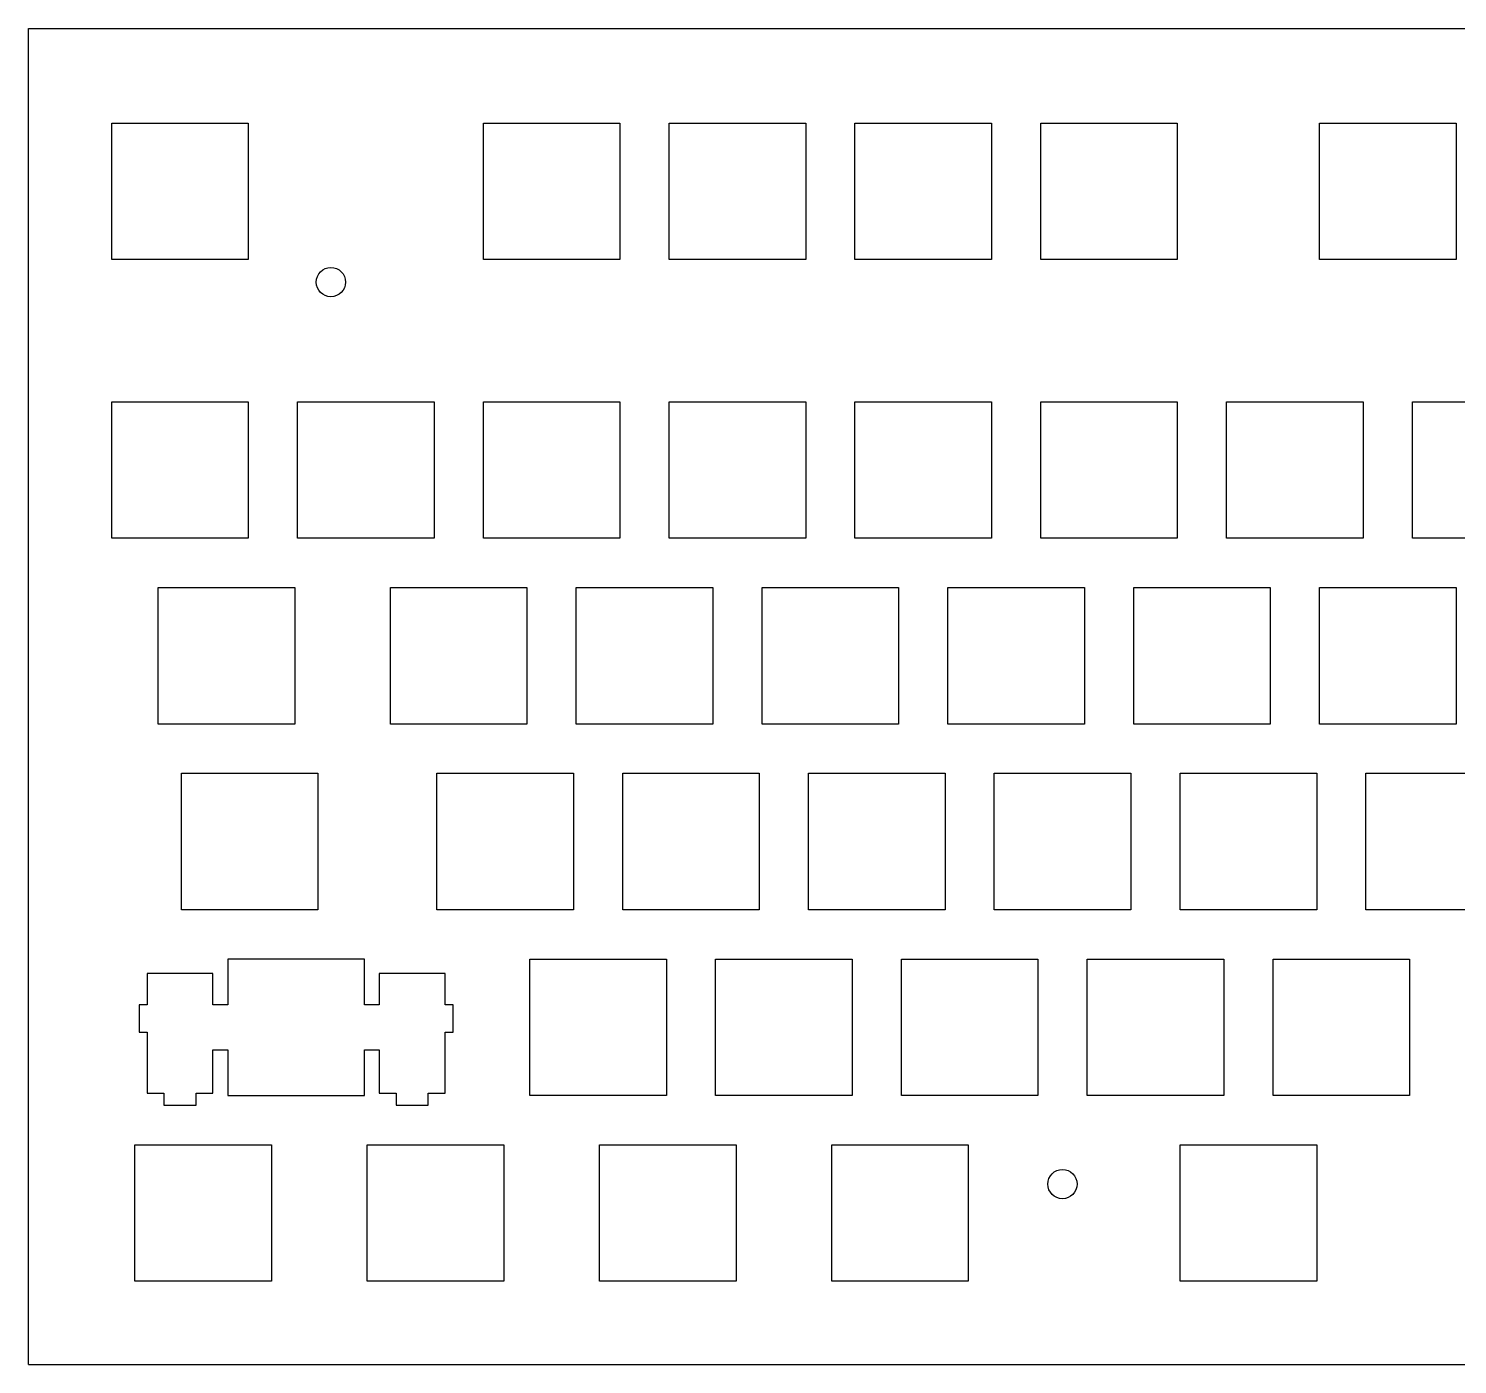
# Model space of a CAD drawing. Extents: x -6 to 436, y -6 to 131.
# Drawn here: x -6 to 140.5, y -6 to 131 of the extents above; entities that cross this region are included whole.
import ezdxf

# ---------------------------------------------------------------- set-up
doc = ezdxf.new("R2010")
doc.units = 0
for name, color, linetype in [('Circle', 7, 'CONTINUOUS'), ('Circle001', 7, 'CONTINUOUS'), ('Line', 7, 'CONTINUOUS'), ('Line001', 7, 'CONTINUOUS'), ('Line002', 7, 'CONTINUOUS'), ('Shape040', 7, 'CONTINUOUS'), ('Shape041', 7, 'CONTINUOUS'), ('Shape042', 7, 'CONTINUOUS'), ('Shape043', 7, 'CONTINUOUS'), ('Shape044', 7, 'CONTINUOUS'), ('Shape045', 7, 'CONTINUOUS'), ('Shape046', 7, 'CONTINUOUS'), ('Shape047', 7, 'CONTINUOUS'), ('Shape048', 7, 'CONTINUOUS'), ('Shape049', 7, 'CONTINUOUS'), ('Shape050', 7, 'CONTINUOUS'), ('Shape051', 7, 'CONTINUOUS'), ('Shape052', 7, 'CONTINUOUS'), ('Shape053', 7, 'CONTINUOUS'), ('Shape054', 7, 'CONTINUOUS'), ('Shape055', 7, 'CONTINUOUS'), ('Shape056', 7, 'CONTINUOUS'), ('Shape057', 7, 'CONTINUOUS'), ('Shape058', 7, 'CONTINUOUS'), ('Shape059', 7, 'CONTINUOUS'), ('Shape136', 7, 'CONTINUOUS'), ('Shape137', 7, 'CONTINUOUS'), ('Shape138', 7, 'CONTINUOUS'), ('Shape139', 7, 'CONTINUOUS'), ('Shape140', 7, 'CONTINUOUS'), ('Shape141', 7, 'CONTINUOUS'), ('Shape142', 7, 'CONTINUOUS'), ('Shape143', 7, 'CONTINUOUS'), ('Shape144', 7, 'CONTINUOUS'), ('Shape145', 7, 'CONTINUOUS'), ('Shape146', 7, 'CONTINUOUS'), ('Shape147', 7, 'CONTINUOUS'), ('Shape148', 7, 'CONTINUOUS'), ('Shape149', 7, 'CONTINUOUS'), ('Shape150', 7, 'CONTINUOUS'), ('Shape151', 7, 'CONTINUOUS'), ('Shape152', 7, 'CONTINUOUS'), ('Shape153', 7, 'CONTINUOUS'), ('Shape154', 7, 'CONTINUOUS'), ('Shape155', 7, 'CONTINUOUS'), ('Shape156', 7, 'CONTINUOUS'), ('Shape157', 7, 'CONTINUOUS'), ('Shape158', 7, 'CONTINUOUS'), ('Shape159', 7, 'CONTINUOUS'), ('Shape160', 7, 'CONTINUOUS'), ('Shape161', 7, 'CONTINUOUS'), ('Shape162', 7, 'CONTINUOUS'), ('Shape163', 7, 'CONTINUOUS'), ('Shape164', 7, 'CONTINUOUS'), ('Shape165', 7, 'CONTINUOUS'), ('Shape166', 7, 'CONTINUOUS'), ('Shape167', 7, 'CONTINUOUS'), ('Shape168', 7, 'CONTINUOUS'), ('Shape169', 7, 'CONTINUOUS'), ('Shape170', 7, 'CONTINUOUS'), ('Shape171', 7, 'CONTINUOUS'), ('Shape172', 7, 'CONTINUOUS'), ('Shape173', 7, 'CONTINUOUS'), ('Shape174', 7, 'CONTINUOUS'), ('Shape175', 7, 'CONTINUOUS'), ('Shape176', 7, 'CONTINUOUS'), ('Shape177', 7, 'CONTINUOUS'), ('Shape178', 7, 'CONTINUOUS'), ('Shape179', 7, 'CONTINUOUS'), ('Shape180', 7, 'CONTINUOUS'), ('Shape181', 7, 'CONTINUOUS'), ('Shape182', 7, 'CONTINUOUS'), ('Shape183', 7, 'CONTINUOUS'), ('Shape184', 7, 'CONTINUOUS'), ('Shape185', 7, 'CONTINUOUS'), ('Shape186', 7, 'CONTINUOUS'), ('Shape187', 7, 'CONTINUOUS'), ('Shape188', 7, 'CONTINUOUS'), ('Shape189', 7, 'CONTINUOUS'), ('Shape190', 7, 'CONTINUOUS'), ('Shape191', 7, 'CONTINUOUS'), ('Shape236', 7, 'CONTINUOUS'), ('Shape237', 7, 'CONTINUOUS'), ('Shape238', 7, 'CONTINUOUS'), ('Shape239', 7, 'CONTINUOUS'), ('Shape240', 7, 'CONTINUOUS'), ('Shape241', 7, 'CONTINUOUS'), ('Shape242', 7, 'CONTINUOUS'), ('Shape243', 7, 'CONTINUOUS'), ('Shape244', 7, 'CONTINUOUS'), ('Shape245', 7, 'CONTINUOUS'), ('Shape246', 7, 'CONTINUOUS'), ('Shape247', 7, 'CONTINUOUS'), ('Shape248', 7, 'CONTINUOUS'), ('Shape249', 7, 'CONTINUOUS'), ('Shape250', 7, 'CONTINUOUS'), ('Shape251', 7, 'CONTINUOUS'), ('Shape252', 7, 'CONTINUOUS'), ('Shape253', 7, 'CONTINUOUS'), ('Shape254', 7, 'CONTINUOUS'), ('Shape255', 7, 'CONTINUOUS'), ('Shape256', 7, 'CONTINUOUS'), ('Shape257', 7, 'CONTINUOUS'), ('Shape258', 7, 'CONTINUOUS'), ('Shape259', 7, 'CONTINUOUS'), ('Shape260', 7, 'CONTINUOUS'), ('Shape262', 7, 'CONTINUOUS'), ('Shape263', 7, 'CONTINUOUS'), ('Shape372', 7, 'CONTINUOUS'), ('Shape373', 7, 'CONTINUOUS'), ('Shape374', 7, 'CONTINUOUS'), ('Shape375', 7, 'CONTINUOUS'), ('Shape376', 7, 'CONTINUOUS'), ('Shape377', 7, 'CONTINUOUS'), ('Shape378', 7, 'CONTINUOUS'), ('Shape379', 7, 'CONTINUOUS'), ('Shape380', 7, 'CONTINUOUS'), ('Shape381', 7, 'CONTINUOUS'), ('Shape382', 7, 'CONTINUOUS'), ('Shape383', 7, 'CONTINUOUS'), ('Shape384', 7, 'CONTINUOUS'), ('Shape385', 7, 'CONTINUOUS'), ('Shape386', 7, 'CONTINUOUS'), ('Shape387', 7, 'CONTINUOUS'), ('Shape388', 7, 'CONTINUOUS'), ('Shape389', 7, 'CONTINUOUS'), ('Shape390', 7, 'CONTINUOUS'), ('Shape391', 7, 'CONTINUOUS'), ('Shape392', 7, 'CONTINUOUS'), ('Shape393', 7, 'CONTINUOUS'), ('Shape394', 7, 'CONTINUOUS'), ('Shape395', 7, 'CONTINUOUS'), ('Shape396', 7, 'CONTINUOUS'), ('Shape397', 7, 'CONTINUOUS'), ('Shape398', 7, 'CONTINUOUS'), ('Shape399', 7, 'CONTINUOUS'), ('Shape448', 7, 'CONTINUOUS'), ('Shape449', 7, 'CONTINUOUS'), ('Shape450', 7, 'CONTINUOUS'), ('Shape451', 7, 'CONTINUOUS'), ('Shape452', 7, 'CONTINUOUS'), ('Shape453', 7, 'CONTINUOUS'), ('Shape454', 7, 'CONTINUOUS'), ('Shape455', 7, 'CONTINUOUS'), ('Shape456', 7, 'CONTINUOUS'), ('Shape457', 7, 'CONTINUOUS'), ('Shape458', 7, 'CONTINUOUS'), ('Shape459', 7, 'CONTINUOUS'), ('Shape460', 7, 'CONTINUOUS'), ('Shape461', 7, 'CONTINUOUS'), ('Shape462', 7, 'CONTINUOUS'), ('Shape463', 7, 'CONTINUOUS'), ('Shape464', 7, 'CONTINUOUS'), ('Shape465', 7, 'CONTINUOUS'), ('Shape466', 7, 'CONTINUOUS'), ('Shape467', 7, 'CONTINUOUS'), ('Shape468', 7, 'CONTINUOUS'), ('Shape469', 7, 'CONTINUOUS'), ('Shape470', 7, 'CONTINUOUS'), ('Shape471', 7, 'CONTINUOUS'), ('Shape472', 7, 'CONTINUOUS'), ('Shape473', 7, 'CONTINUOUS'), ('Shape474', 7, 'CONTINUOUS'), ('Shape475', 7, 'CONTINUOUS'), ('Shape476', 7, 'CONTINUOUS'), ('Shape478', 7, 'CONTINUOUS'), ('Shape479', 7, 'CONTINUOUS'), ('Shape536', 7, 'CONTINUOUS'), ('Shape537', 7, 'CONTINUOUS'), ('Shape538', 7, 'CONTINUOUS'), ('Shape539', 7, 'CONTINUOUS'), ('Shape540', 7, 'CONTINUOUS'), ('Shape541', 7, 'CONTINUOUS'), ('Shape542', 7, 'CONTINUOUS'), ('Shape543', 7, 'CONTINUOUS'), ('Shape544', 7, 'CONTINUOUS'), ('Shape545', 7, 'CONTINUOUS'), ('Shape546', 7, 'CONTINUOUS'), ('Shape547', 7, 'CONTINUOUS'), ('Shape548', 7, 'CONTINUOUS'), ('Shape549', 7, 'CONTINUOUS'), ('Shape550', 7, 'CONTINUOUS'), ('Shape551', 7, 'CONTINUOUS'), ('Shape552', 7, 'CONTINUOUS'), ('Shape553', 7, 'CONTINUOUS'), ('Shape554', 7, 'CONTINUOUS'), ('Shape555', 7, 'CONTINUOUS'), ('Shape556', 7, 'CONTINUOUS'), ('Shape557', 7, 'CONTINUOUS'), ('Shape558', 7, 'CONTINUOUS'), ('Shape559', 7, 'CONTINUOUS')]:
    doc.layers.add(name, color=color, linetype=linetype)

msp = doc.modelspace()

# ---------------------------------------------------------------- linework, layer by layer
at = {"layer": 'Circle'}
msp.add_circle((25, 105), 1.5, dxfattribs=at)
at = {"layer": 'Circle001'}
msp.add_circle((100, 12.5), 1.5, dxfattribs=at)
at = {"layer": 'Line'}
msp.add_line((-6, -6), (-6, 131), dxfattribs=at)
at = {"layer": 'Line001'}
msp.add_line((-6, -6), (436, -6), dxfattribs=at)
at = {"layer": 'Line002'}
msp.add_line((-6, 131), (350, 131), dxfattribs=at)
at = {"layer": 'Shape040'}
msp.add_line((4.90583, 16.5254), (18.9053, 16.5254), dxfattribs=at)
at = {"layer": 'Shape041'}
msp.add_line((18.9053, 16.5254), (18.9053, 2.52598), dxfattribs=at)
at = {"layer": 'Shape042'}
msp.add_line((18.9053, 2.52598), (4.90583, 2.52598), dxfattribs=at)
at = {"layer": 'Shape043'}
msp.add_line((4.90583, 2.52598), (4.90583, 16.5254), dxfattribs=at)
at = {"layer": 'Shape044'}
msp.add_line((28.7169, 16.5254), (42.7177, 16.5254), dxfattribs=at)
at = {"layer": 'Shape045'}
msp.add_line((42.7177, 16.5254), (42.7177, 2.52598), dxfattribs=at)
at = {"layer": 'Shape046'}
msp.add_line((42.7177, 2.52598), (28.7169, 2.52598), dxfattribs=at)
at = {"layer": 'Shape047'}
msp.add_line((28.7169, 2.52598), (28.7169, 16.5254), dxfattribs=at)
at = {"layer": 'Shape048'}
msp.add_line((52.5309, 16.5254), (66.5302, 16.5254), dxfattribs=at)
at = {"layer": 'Shape049'}
msp.add_line((66.5302, 16.5254), (66.5302, 2.52598), dxfattribs=at)
at = {"layer": 'Shape050'}
msp.add_line((66.5302, 2.52598), (52.5309, 2.52598), dxfattribs=at)
at = {"layer": 'Shape051'}
msp.add_line((52.5309, 2.52598), (52.5309, 16.5254), dxfattribs=at)
at = {"layer": 'Shape052'}
msp.add_line((76.342, 16.5254), (90.3427, 16.5254), dxfattribs=at)
at = {"layer": 'Shape053'}
msp.add_line((90.3427, 16.5254), (90.3427, 2.52598), dxfattribs=at)
at = {"layer": 'Shape054'}
msp.add_line((90.3427, 2.52598), (76.342, 2.52598), dxfattribs=at)
at = {"layer": 'Shape055'}
msp.add_line((76.342, 2.52598), (76.342, 16.5254), dxfattribs=at)
at = {"layer": 'Shape056'}
msp.add_line((112.062, 16.5254), (126.062, 16.5254), dxfattribs=at)
at = {"layer": 'Shape057'}
msp.add_line((126.062, 16.5254), (126.062, 2.52598), dxfattribs=at)
at = {"layer": 'Shape058'}
msp.add_line((126.062, 2.52598), (112.062, 2.52598), dxfattribs=at)
at = {"layer": 'Shape059'}
msp.add_line((112.062, 2.52598), (112.062, 16.5254), dxfattribs=at)
at = {"layer": 'Shape136'}
msp.add_line((14.4308, 35.5753), (14.4308, 30.8749), dxfattribs=at)
at = {"layer": 'Shape137'}
msp.add_line((14.4308, 30.8749), (12.9053, 30.8749), dxfattribs=at)
at = {"layer": 'Shape138'}
msp.add_line((12.9053, 30.8749), (12.9053, 34.1051), dxfattribs=at)
at = {"layer": 'Shape139'}
msp.add_line((12.9053, 34.1051), (6.15572, 34.1051), dxfattribs=at)
at = {"layer": 'Shape140'}
msp.add_line((6.15572, 34.1051), (6.15572, 30.8749), dxfattribs=at)
at = {"layer": 'Shape141'}
msp.add_line((6.15572, 30.8749), (5.33025, 30.8749), dxfattribs=at)
at = {"layer": 'Shape142'}
msp.add_line((5.33025, 30.8749), (5.33025, 28.0761), dxfattribs=at)
at = {"layer": 'Shape143'}
msp.add_line((5.33025, 28.0761), (6.15572, 28.0761), dxfattribs=at)
at = {"layer": 'Shape144'}
msp.add_line((6.15572, 28.0761), (6.15572, 21.8061), dxfattribs=at)
at = {"layer": 'Shape145'}
msp.add_line((6.15572, 21.8061), (7.88101, 21.8061), dxfattribs=at)
at = {"layer": 'Shape146'}
msp.add_line((7.88101, 21.8061), (7.88101, 20.6058), dxfattribs=at)
at = {"layer": 'Shape147'}
msp.add_line((7.88101, 20.6058), (11.18, 20.6058), dxfattribs=at)
at = {"layer": 'Shape148'}
msp.add_line((11.18, 20.6058), (11.18, 21.8061), dxfattribs=at)
at = {"layer": 'Shape149'}
msp.add_line((11.18, 21.8061), (12.9053, 21.8061), dxfattribs=at)
at = {"layer": 'Shape150'}
msp.add_line((12.9053, 21.8061), (12.9053, 26.275), dxfattribs=at)
at = {"layer": 'Shape151'}
msp.add_line((12.9053, 26.275), (14.4308, 26.275), dxfattribs=at)
at = {"layer": 'Shape152'}
msp.add_line((14.4308, 26.275), (14.4308, 21.5759), dxfattribs=at)
at = {"layer": 'Shape153'}
msp.add_line((14.4308, 21.5759), (28.4303, 21.5759), dxfattribs=at)
at = {"layer": 'Shape154'}
msp.add_line((28.4303, 21.5759), (28.4303, 26.275), dxfattribs=at)
at = {"layer": 'Shape155'}
msp.add_line((28.4303, 26.275), (29.9558, 26.275), dxfattribs=at)
at = {"layer": 'Shape156'}
msp.add_line((29.9558, 26.275), (29.9558, 21.8061), dxfattribs=at)
at = {"layer": 'Shape157'}
msp.add_line((29.9558, 21.8061), (31.6797, 21.8061), dxfattribs=at)
at = {"layer": 'Shape158'}
msp.add_line((31.6797, 21.8061), (31.6797, 20.6058), dxfattribs=at)
at = {"layer": 'Shape159'}
msp.add_line((31.6797, 20.6058), (34.9801, 20.6058), dxfattribs=at)
at = {"layer": 'Shape160'}
msp.add_line((34.9801, 20.6058), (34.9801, 21.8061), dxfattribs=at)
at = {"layer": 'Shape161'}
msp.add_line((34.9801, 21.8061), (36.7053, 21.8061), dxfattribs=at)
at = {"layer": 'Shape162'}
msp.add_line((36.7053, 21.8061), (36.7053, 28.0761), dxfattribs=at)
at = {"layer": 'Shape163'}
msp.add_line((36.7053, 28.0761), (37.5308, 28.0761), dxfattribs=at)
at = {"layer": 'Shape164'}
msp.add_line((37.5308, 28.0761), (37.5308, 30.8749), dxfattribs=at)
at = {"layer": 'Shape165'}
msp.add_line((37.5308, 30.8749), (36.7053, 30.8749), dxfattribs=at)
at = {"layer": 'Shape166'}
msp.add_line((36.7053, 30.8749), (36.7053, 34.1051), dxfattribs=at)
at = {"layer": 'Shape167'}
msp.add_line((36.7053, 34.1051), (29.9558, 34.1051), dxfattribs=at)
at = {"layer": 'Shape168'}
msp.add_line((29.9558, 34.1051), (29.9558, 30.8749), dxfattribs=at)
at = {"layer": 'Shape169'}
msp.add_line((29.9558, 30.8749), (28.4303, 30.8749), dxfattribs=at)
at = {"layer": 'Shape170'}
msp.add_line((28.4303, 30.8749), (28.4303, 35.5753), dxfattribs=at)
at = {"layer": 'Shape171'}
msp.add_line((28.4303, 35.5753), (14.4308, 35.5753), dxfattribs=at)
at = {"layer": 'Shape172'}
msp.add_line((45.3871, 35.5753), (59.3864, 35.5753), dxfattribs=at)
at = {"layer": 'Shape173'}
msp.add_line((59.3864, 35.5753), (59.3864, 21.5759), dxfattribs=at)
at = {"layer": 'Shape174'}
msp.add_line((59.3864, 21.5759), (45.3871, 21.5759), dxfattribs=at)
at = {"layer": 'Shape175'}
msp.add_line((45.3871, 21.5759), (45.3871, 35.5753), dxfattribs=at)
at = {"layer": 'Shape176'}
msp.add_line((64.4371, 35.5753), (78.4364, 35.5753), dxfattribs=at)
at = {"layer": 'Shape177'}
msp.add_line((78.4364, 35.5753), (78.4364, 21.5759), dxfattribs=at)
at = {"layer": 'Shape178'}
msp.add_line((78.4364, 21.5759), (64.4371, 21.5759), dxfattribs=at)
at = {"layer": 'Shape179'}
msp.add_line((64.4371, 21.5759), (64.4371, 35.5753), dxfattribs=at)
at = {"layer": 'Shape180'}
msp.add_line((83.4871, 35.5753), (97.4864, 35.5753), dxfattribs=at)
at = {"layer": 'Shape181'}
msp.add_line((97.4864, 35.5753), (97.4864, 21.5759), dxfattribs=at)
at = {"layer": 'Shape182'}
msp.add_line((97.4864, 21.5759), (83.4871, 21.5759), dxfattribs=at)
at = {"layer": 'Shape183'}
msp.add_line((83.4871, 21.5759), (83.4871, 35.5753), dxfattribs=at)
at = {"layer": 'Shape184'}
msp.add_line((102.537, 35.5753), (116.537, 35.5753), dxfattribs=at)
at = {"layer": 'Shape185'}
msp.add_line((116.537, 35.5753), (116.537, 21.5759), dxfattribs=at)
at = {"layer": 'Shape186'}
msp.add_line((116.537, 21.5759), (102.537, 21.5759), dxfattribs=at)
at = {"layer": 'Shape187'}
msp.add_line((102.537, 21.5759), (102.537, 35.5753), dxfattribs=at)
at = {"layer": 'Shape188'}
msp.add_line((121.587, 35.5753), (135.587, 35.5753), dxfattribs=at)
at = {"layer": 'Shape189'}
msp.add_line((135.587, 35.5753), (135.587, 21.5759), dxfattribs=at)
at = {"layer": 'Shape190'}
msp.add_line((135.587, 21.5759), (121.587, 21.5759), dxfattribs=at)
at = {"layer": 'Shape191'}
msp.add_line((121.587, 21.5759), (121.587, 35.5753), dxfattribs=at)
at = {"layer": 'Shape236'}
msp.add_line((9.66695, 54.6254), (23.6678, 54.6254), dxfattribs=at)
at = {"layer": 'Shape237'}
msp.add_line((23.6678, 54.6254), (23.6678, 40.6261), dxfattribs=at)
at = {"layer": 'Shape238'}
msp.add_line((23.6678, 40.6261), (9.66695, 40.6261), dxfattribs=at)
at = {"layer": 'Shape239'}
msp.add_line((9.66695, 40.6261), (9.66695, 54.6254), dxfattribs=at)
at = {"layer": 'Shape240'}
msp.add_line((35.8621, 54.6254), (49.8614, 54.6254), dxfattribs=at)
at = {"layer": 'Shape241'}
msp.add_line((49.8614, 54.6254), (49.8614, 40.6261), dxfattribs=at)
at = {"layer": 'Shape242'}
msp.add_line((49.8614, 40.6261), (35.8621, 40.6261), dxfattribs=at)
at = {"layer": 'Shape243'}
msp.add_line((35.8621, 40.6261), (35.8621, 54.6254), dxfattribs=at)
at = {"layer": 'Shape244'}
msp.add_line((54.9121, 54.6254), (68.9114, 54.6254), dxfattribs=at)
at = {"layer": 'Shape245'}
msp.add_line((68.9114, 54.6254), (68.9114, 40.6261), dxfattribs=at)
at = {"layer": 'Shape246'}
msp.add_line((68.9114, 40.6261), (54.9121, 40.6261), dxfattribs=at)
at = {"layer": 'Shape247'}
msp.add_line((54.9121, 40.6261), (54.9121, 54.6254), dxfattribs=at)
at = {"layer": 'Shape248'}
msp.add_line((73.9621, 54.6254), (87.9614, 54.6254), dxfattribs=at)
at = {"layer": 'Shape249'}
msp.add_line((87.9614, 54.6254), (87.9614, 40.6261), dxfattribs=at)
at = {"layer": 'Shape250'}
msp.add_line((87.9614, 40.6261), (73.9621, 40.6261), dxfattribs=at)
at = {"layer": 'Shape251'}
msp.add_line((73.9621, 40.6261), (73.9621, 54.6254), dxfattribs=at)
at = {"layer": 'Shape252'}
msp.add_line((93.0121, 54.6254), (107.012, 54.6254), dxfattribs=at)
at = {"layer": 'Shape253'}
msp.add_line((107.012, 54.6254), (107.012, 40.6261), dxfattribs=at)
at = {"layer": 'Shape254'}
msp.add_line((107.012, 40.6261), (93.0121, 40.6261), dxfattribs=at)
at = {"layer": 'Shape255'}
msp.add_line((93.0121, 40.6261), (93.0121, 54.6254), dxfattribs=at)
at = {"layer": 'Shape256'}
msp.add_line((112.062, 54.6254), (126.062, 54.6254), dxfattribs=at)
at = {"layer": 'Shape257'}
msp.add_line((126.062, 54.6254), (126.062, 40.6261), dxfattribs=at)
at = {"layer": 'Shape258'}
msp.add_line((126.062, 40.6261), (112.062, 40.6261), dxfattribs=at)
at = {"layer": 'Shape259'}
msp.add_line((112.062, 40.6261), (112.062, 54.6254), dxfattribs=at)
at = {"layer": 'Shape260'}
msp.add_line((131.112, 54.6254), (145.112, 54.6254), dxfattribs=at)
at = {"layer": 'Shape262'}
msp.add_line((145.112, 40.6261), (131.112, 40.6261), dxfattribs=at)
at = {"layer": 'Shape263'}
msp.add_line((131.112, 40.6261), (131.112, 54.6254), dxfattribs=at)
at = {"layer": 'Shape372'}
msp.add_line((7.28708, 73.6754), (21.2866, 73.6754), dxfattribs=at)
at = {"layer": 'Shape373'}
msp.add_line((21.2866, 73.6754), (21.2866, 59.6761), dxfattribs=at)
at = {"layer": 'Shape374'}
msp.add_line((21.2866, 59.6761), (7.28708, 59.6761), dxfattribs=at)
at = {"layer": 'Shape375'}
msp.add_line((7.28708, 59.6761), (7.28708, 73.6754), dxfattribs=at)
at = {"layer": 'Shape376'}
msp.add_line((31.0996, 73.6754), (45.0989, 73.6754), dxfattribs=at)
at = {"layer": 'Shape377'}
msp.add_line((45.0989, 73.6754), (45.0989, 59.6761), dxfattribs=at)
at = {"layer": 'Shape378'}
msp.add_line((45.0989, 59.6761), (31.0996, 59.6761), dxfattribs=at)
at = {"layer": 'Shape379'}
msp.add_line((31.0996, 59.6761), (31.0996, 73.6754), dxfattribs=at)
at = {"layer": 'Shape380'}
msp.add_line((50.1496, 73.6754), (64.1489, 73.6754), dxfattribs=at)
at = {"layer": 'Shape381'}
msp.add_line((64.1489, 73.6754), (64.1489, 59.6761), dxfattribs=at)
at = {"layer": 'Shape382'}
msp.add_line((64.1489, 59.6761), (50.1496, 59.6761), dxfattribs=at)
at = {"layer": 'Shape383'}
msp.add_line((50.1496, 59.6761), (50.1496, 73.6754), dxfattribs=at)
at = {"layer": 'Shape384'}
msp.add_line((69.1996, 73.6754), (83.1989, 73.6754), dxfattribs=at)
at = {"layer": 'Shape385'}
msp.add_line((83.1989, 73.6754), (83.1989, 59.6761), dxfattribs=at)
at = {"layer": 'Shape386'}
msp.add_line((83.1989, 59.6761), (69.1996, 59.6761), dxfattribs=at)
at = {"layer": 'Shape387'}
msp.add_line((69.1996, 59.6761), (69.1996, 73.6754), dxfattribs=at)
at = {"layer": 'Shape388'}
msp.add_line((88.2496, 73.6754), (102.249, 73.6754), dxfattribs=at)
at = {"layer": 'Shape389'}
msp.add_line((102.249, 73.6754), (102.249, 59.6761), dxfattribs=at)
at = {"layer": 'Shape390'}
msp.add_line((102.249, 59.6761), (88.2496, 59.6761), dxfattribs=at)
at = {"layer": 'Shape391'}
msp.add_line((88.2496, 59.6761), (88.2496, 73.6754), dxfattribs=at)
at = {"layer": 'Shape392'}
msp.add_line((107.3, 73.6754), (121.299, 73.6754), dxfattribs=at)
at = {"layer": 'Shape393'}
msp.add_line((121.299, 73.6754), (121.299, 59.6761), dxfattribs=at)
at = {"layer": 'Shape394'}
msp.add_line((121.299, 59.6761), (107.3, 59.6761), dxfattribs=at)
at = {"layer": 'Shape395'}
msp.add_line((107.3, 59.6761), (107.3, 73.6754), dxfattribs=at)
at = {"layer": 'Shape396'}
msp.add_line((126.35, 73.6754), (140.349, 73.6754), dxfattribs=at)
at = {"layer": 'Shape397'}
msp.add_line((140.349, 73.6754), (140.349, 59.6761), dxfattribs=at)
at = {"layer": 'Shape398'}
msp.add_line((140.349, 59.6761), (126.35, 59.6761), dxfattribs=at)
at = {"layer": 'Shape399'}
msp.add_line((126.35, 59.6761), (126.35, 73.6754), dxfattribs=at)
at = {"layer": 'Shape448'}
msp.add_line((2.52457, 92.7254), (16.5241, 92.7254), dxfattribs=at)
at = {"layer": 'Shape449'}
msp.add_line((16.5241, 92.7254), (16.5241, 78.7261), dxfattribs=at)
at = {"layer": 'Shape450'}
msp.add_line((16.5241, 78.7261), (2.52457, 78.7261), dxfattribs=at)
at = {"layer": 'Shape451'}
msp.add_line((2.52457, 78.7261), (2.52457, 92.7254), dxfattribs=at)
at = {"layer": 'Shape452'}
msp.add_line((21.5746, 92.7254), (35.5739, 92.7254), dxfattribs=at)
at = {"layer": 'Shape453'}
msp.add_line((35.5739, 92.7254), (35.5739, 78.7261), dxfattribs=at)
at = {"layer": 'Shape454'}
msp.add_line((35.5739, 78.7261), (21.5746, 78.7261), dxfattribs=at)
at = {"layer": 'Shape455'}
msp.add_line((21.5746, 78.7261), (21.5746, 92.7254), dxfattribs=at)
at = {"layer": 'Shape456'}
msp.add_line((40.6246, 92.7254), (54.6239, 92.7254), dxfattribs=at)
at = {"layer": 'Shape457'}
msp.add_line((54.6239, 92.7254), (54.6239, 78.7261), dxfattribs=at)
at = {"layer": 'Shape458'}
msp.add_line((54.6239, 78.7261), (40.6246, 78.7261), dxfattribs=at)
at = {"layer": 'Shape459'}
msp.add_line((40.6246, 78.7261), (40.6246, 92.7254), dxfattribs=at)
at = {"layer": 'Shape460'}
msp.add_line((59.6746, 92.7254), (73.6739, 92.7254), dxfattribs=at)
at = {"layer": 'Shape461'}
msp.add_line((73.6739, 92.7254), (73.6739, 78.7261), dxfattribs=at)
at = {"layer": 'Shape462'}
msp.add_line((73.6739, 78.7261), (59.6746, 78.7261), dxfattribs=at)
at = {"layer": 'Shape463'}
msp.add_line((59.6746, 78.7261), (59.6746, 92.7254), dxfattribs=at)
at = {"layer": 'Shape464'}
msp.add_line((78.7246, 92.7254), (92.7239, 92.7254), dxfattribs=at)
at = {"layer": 'Shape465'}
msp.add_line((92.7239, 92.7254), (92.7239, 78.7261), dxfattribs=at)
at = {"layer": 'Shape466'}
msp.add_line((92.7239, 78.7261), (78.7246, 78.7261), dxfattribs=at)
at = {"layer": 'Shape467'}
msp.add_line((78.7246, 78.7261), (78.7246, 92.7254), dxfattribs=at)
at = {"layer": 'Shape468'}
msp.add_line((97.7732, 92.7254), (111.774, 92.7254), dxfattribs=at)
at = {"layer": 'Shape469'}
msp.add_line((111.774, 92.7254), (111.774, 78.7261), dxfattribs=at)
at = {"layer": 'Shape470'}
msp.add_line((111.774, 78.7261), (97.7732, 78.7261), dxfattribs=at)
at = {"layer": 'Shape471'}
msp.add_line((97.7732, 78.7261), (97.7732, 92.7254), dxfattribs=at)
at = {"layer": 'Shape472'}
msp.add_line((116.823, 92.7254), (130.824, 92.7254), dxfattribs=at)
at = {"layer": 'Shape473'}
msp.add_line((130.824, 92.7254), (130.824, 78.7261), dxfattribs=at)
at = {"layer": 'Shape474'}
msp.add_line((130.824, 78.7261), (116.823, 78.7261), dxfattribs=at)
at = {"layer": 'Shape475'}
msp.add_line((116.823, 78.7261), (116.823, 92.7254), dxfattribs=at)
at = {"layer": 'Shape476'}
msp.add_line((135.875, 92.7254), (149.874, 92.7254), dxfattribs=at)
at = {"layer": 'Shape478'}
msp.add_line((149.874, 78.7261), (135.875, 78.7261), dxfattribs=at)
at = {"layer": 'Shape479'}
msp.add_line((135.875, 78.7261), (135.875, 92.7254), dxfattribs=at)
at = {"layer": 'Shape536'}
msp.add_line((2.52457, 121.3), (16.5241, 121.3), dxfattribs=at)
at = {"layer": 'Shape537'}
msp.add_line((16.5241, 121.3), (16.5241, 107.301), dxfattribs=at)
at = {"layer": 'Shape538'}
msp.add_line((16.5241, 107.301), (2.52457, 107.301), dxfattribs=at)
at = {"layer": 'Shape539'}
msp.add_line((2.52457, 107.301), (2.52457, 121.3), dxfattribs=at)
at = {"layer": 'Shape540'}
msp.add_line((40.6246, 121.3), (54.6239, 121.3), dxfattribs=at)
at = {"layer": 'Shape541'}
msp.add_line((54.6239, 121.3), (54.6239, 107.301), dxfattribs=at)
at = {"layer": 'Shape542'}
msp.add_line((54.6239, 107.301), (40.6246, 107.301), dxfattribs=at)
at = {"layer": 'Shape543'}
msp.add_line((40.6246, 107.301), (40.6246, 121.3), dxfattribs=at)
at = {"layer": 'Shape544'}
msp.add_line((59.6746, 121.3), (73.6739, 121.3), dxfattribs=at)
at = {"layer": 'Shape545'}
msp.add_line((73.6739, 121.3), (73.6739, 107.301), dxfattribs=at)
at = {"layer": 'Shape546'}
msp.add_line((73.6739, 107.301), (59.6746, 107.301), dxfattribs=at)
at = {"layer": 'Shape547'}
msp.add_line((59.6746, 107.301), (59.6746, 121.3), dxfattribs=at)
at = {"layer": 'Shape548'}
msp.add_line((78.7246, 121.3), (92.7239, 121.3), dxfattribs=at)
at = {"layer": 'Shape549'}
msp.add_line((92.7239, 121.3), (92.7239, 107.301), dxfattribs=at)
at = {"layer": 'Shape550'}
msp.add_line((92.7239, 107.301), (78.7246, 107.301), dxfattribs=at)
at = {"layer": 'Shape551'}
msp.add_line((78.7246, 107.301), (78.7246, 121.3), dxfattribs=at)
at = {"layer": 'Shape552'}
msp.add_line((97.7732, 121.3), (111.774, 121.3), dxfattribs=at)
at = {"layer": 'Shape553'}
msp.add_line((111.774, 121.3), (111.774, 107.301), dxfattribs=at)
at = {"layer": 'Shape554'}
msp.add_line((111.774, 107.301), (97.7732, 107.301), dxfattribs=at)
at = {"layer": 'Shape555'}
msp.add_line((97.7732, 107.301), (97.7732, 121.3), dxfattribs=at)
at = {"layer": 'Shape556'}
msp.add_line((126.35, 121.3), (140.349, 121.3), dxfattribs=at)
at = {"layer": 'Shape557'}
msp.add_line((140.349, 121.3), (140.349, 107.301), dxfattribs=at)
at = {"layer": 'Shape558'}
msp.add_line((140.349, 107.301), (126.35, 107.301), dxfattribs=at)
at = {"layer": 'Shape559'}
msp.add_line((126.35, 107.301), (126.35, 121.3), dxfattribs=at)

doc.saveas('drawing.dxf')
